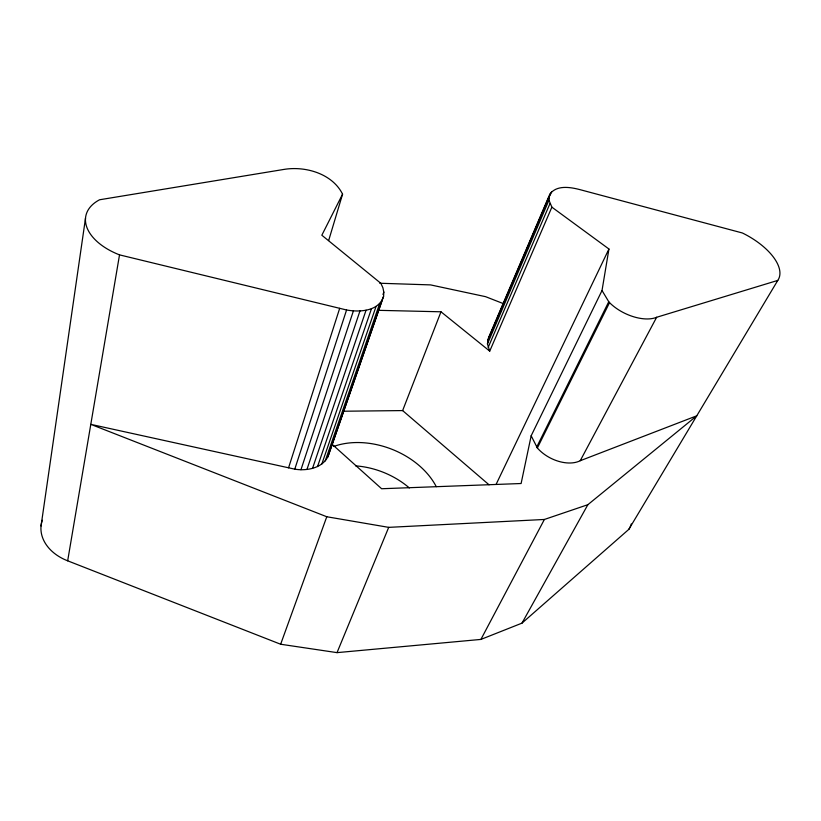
<?xml version="1.0" encoding="UTF-8"?>
<svg xmlns="http://www.w3.org/2000/svg" width="821" height="821" viewBox="0 0 821 821"><rect width="100%" height="100%" fill="white"/><g stroke="black" fill="none" stroke-linecap="round" stroke-linejoin="round"><path stroke-width="1.23" d="M549.793 194.218L548.962 200.191L551.876 207.159L489.727 351.121L487.438 343.917L488.587 337.564L549.793 194.218C557.048 184.273 571.724 187.373 581.894 190.154L742.389 232.979A51.836 24.866 26.7 0 1 777.785 280.413L628.814 529.371L521.982 623.139L480.911 639.415L337.031 652.633L280.649 644.239L67.671 560.815A45.771 34.154 5.9 0 1 42.271 520.247M551.876 207.159L608.936 248.999L602.019 290.521L531.166 435.777L537.355 447.979A30.213 18.924 26.8 0 0 580.231 460.725L696.772 415.806L587.857 504.699L544.385 519.467L388.702 527.359L326.779 516.748L90.803 424.354L294.77 469.16C307.711 471.357 325.311 467.57 329.18 453.161L383.592 296.268L383.818 292.091L382.894 287.73L380.852 283.327L321.832 235.227L342.573 194.156C332.361 173.683 305.607 165.924 284.21 169.372L99.587 199.77A56.433 32.481 11.9 0 0 119.517 254.869L67.671 560.815M329.18 453.161L329.385 450.996M41.05 525.974L85.507 218.17M531.166 435.777L521.109 483.518L381.621 488.741L332.043 444.223M328.657 240.553L342.573 194.156M288.561 467.806L339.689 308.316M294.77 469.16L346.575 309.989C359.567 312.38 379.035 311.364 383.592 296.268M300.958 469.715L353.41 310.872M306.941 469.458L359.967 310.943M312.524 468.391L366.053 310.205M317.542 466.554L371.472 308.686M321.822 464.019L376.049 306.449M325.249 460.868L379.651 303.565M382.986 294.503L383.818 292.091M327.723 457.205L382.186 300.137M280.649 644.239L326.779 516.748M342.552 411.239L402.629 410.582L440.98 311.795L489.727 351.121M337.031 652.633L388.702 527.359M487.592 340.592L548.91 197.03M490.917 333.747L492.415 330.227M494.919 324.367L496.428 320.847M497.434 318.497L498.932 314.977M499.938 312.637L501.446 309.117M508.958 291.527L510.467 288.007M518.985 268.067L519.991 265.717M522.002 261.027L523.5 257.507M524.506 255.157L526.004 251.647M527.01 249.297L528.519 245.777M529.514 243.437L531.023 239.917M536.031 228.187L537.539 224.667M538.545 222.317L540.044 218.797M547.566 201.207L549.075 197.687M550.07 195.347L551.579 191.827M487.438 343.917L548.962 200.191M488.156 347.468L549.957 203.598M496.11 484.359L608.936 248.999M536.698 447.086L608.761 301.738L602.019 290.521M537.355 447.979L609.541 302.631L608.761 301.738M480.911 639.415L544.385 519.467M580.231 460.725L656.646 317.275L777.785 280.413M521.982 623.139L587.857 504.699M488.587 337.564L490.414 334.917M378.686 310.338L440.98 311.795M379.764 283.245L430.584 284.897L485.56 296.668L503.365 303.626M119.517 254.869L346.575 309.989M402.629 410.582L489.049 484.811M355.667 465.876A69.416 49.999 21.4 0 1 409.33 487.941M631.267 523.952A43.503 28.14 29.4 0 1 628.814 529.371M333.747 446.439A70.647 49.835 21.4 0 1 436.269 486.679M656.646 317.275A33.363 17.713 25.7 0 1 609.541 302.631"/></g></svg>
